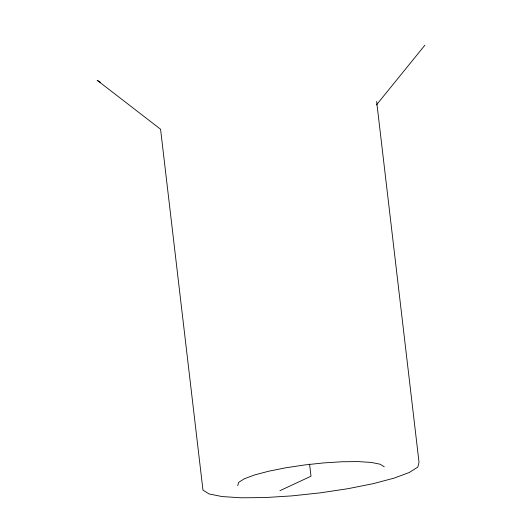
<?xml version="1.0" encoding="UTF-8"?>
<svg xmlns="http://www.w3.org/2000/svg" width="524" height="524" viewBox="0 0 524 524"><rect width="100%" height="100%" fill="white"/><g stroke="black" fill="none" stroke-linecap="round" stroke-linejoin="round"><path stroke-width="0.79" d="M237.758 485.65L238.597 482.408L244.374 478.753L254.69 474.921L268.845 471.181L285.868 467.781L304.608 464.958L323.78 462.902L342.087 461.755L358.272 461.598L371.234 462.43L380.09 464.205L384.243 466.799M376.429 104.938L424.899 45.195M279.914 490.693L311.001 476.224L309.566 464.028M100.543 82.399L97.209 80.316L160.573 129.232L202.965 490.123L209.089 493.949L222.156 496.569L241.276 497.8L265.151 497.564L292.143 495.868L320.426 492.835L348.067 488.676L373.18 483.665L394.055 478.143L409.27 472.491L417.792 467.1L419.03 462.325L376.638 101.433"/></g></svg>
